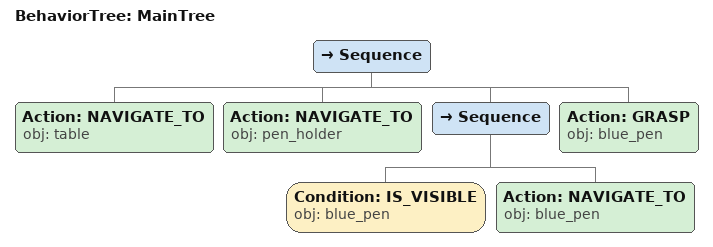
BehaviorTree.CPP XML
<root main_tree_to_execute="MainTree">
  <BehaviorTree ID="MainTree">
    <Sequence>
      <!-- Navigate to table -->
      <Action ID="NAVIGATE_TO" obj="table" />
      <!-- Navigate to pen_holder -->
      <Action ID="NAVIGATE_TO" obj="pen_holder" />
      <Sequence>
        <!-- Check blue_pen is visible before NAVIGATE_TO -->
        <Condition ID="IS_VISIBLE" obj="blue_pen" />
        <!-- Navigate to blue_pen -->
        <Action ID="NAVIGATE_TO" obj="blue_pen" />
      </Sequence>
      <!-- Grasp blue_pen -->
      <Action ID="GRASP" obj="blue_pen" />
    </Sequence>
  </BehaviorTree>
</root>
